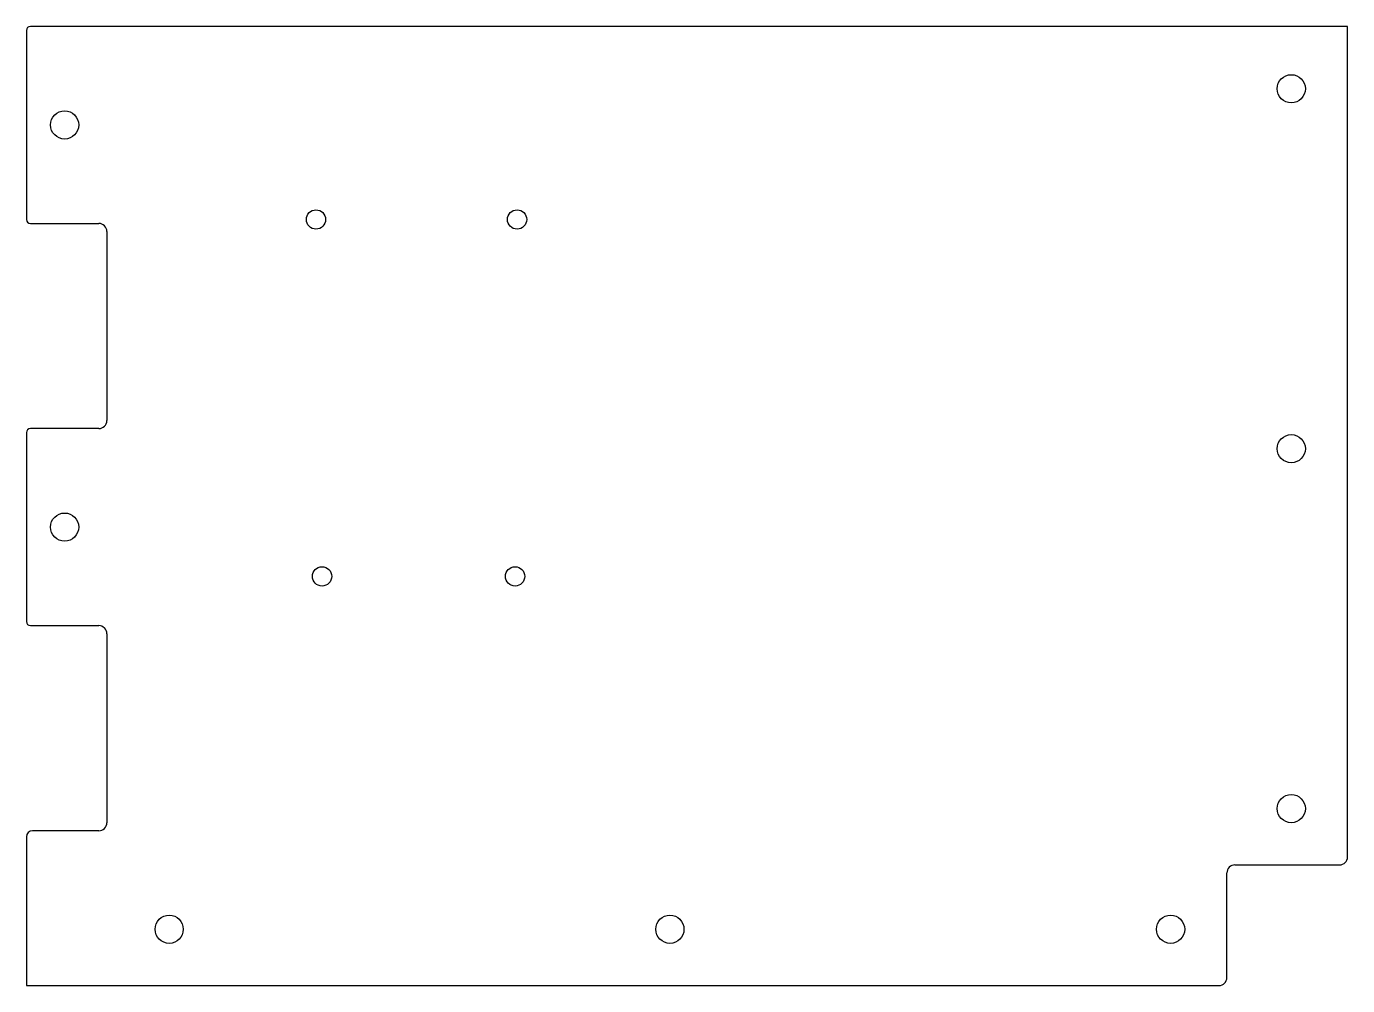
# Model space of a CAD drawing. Header units: millimetres. Extents: x -164 to 164, y -119 to 119.
import ezdxf

# ---------------------------------------------------------------- set-up
doc = ezdxf.new("R2010")
doc.units = ezdxf.units.MM
doc.layers.add('CUTOUTS', color=1, linetype='CONTINUOUS')
doc.layers.add('PERIMETER', color=5, linetype='CONTINUOUS')

msp = doc.modelspace()

# ---------------------------------------------------------------- linework, layer by layer
at = {"layer": 'CUTOUTS'}
for centre, radius in [((150.25, 103.75), 3.5), ((-154.75, 94.75), 3.5), ((-92.25, 71.25), 2.4), ((-42.25, 71.25), 2.4), ((150.25, 14.25), 3.5), ((-154.75, -5.25), 3.5), ((-90.75, -17.5), 2.4), ((-42.75, -17.5), 2.4), ((150.25, -75.25), 3.5), ((-128.75, -105.25), 3.5), ((-4.25, -105.25), 3.5), ((120.25, -105.25), 3.5)]:
    msp.add_circle(centre, radius, dxfattribs=at)
at = {"layer": 'PERIMETER'}
for p, q in [((164.25, 119.25), (-163.25, 119.25)), ((164.25, -87.25), (164.25, 119.25)), ((-164.25, 118.25), (-164.25, 71.25)), ((-163.25, 70.25), (-146.25, 70.25)), ((-144.25, 68.25), (-144.25, 21.25)), ((-164.25, 18.25), (-164.25, -28.75)), ((-146.25, 19.25), (-163.25, 19.25)), ((-163.25, -29.75), (-146.25, -29.75)), ((-144.25, -31.75), (-144.25, -78.75)), ((-146.25, -80.75), (-162.75, -80.75)), ((-164.25, -82.25), (-164.25, -119.25)), ((134.25, -117.25), (134.25, -91.25)), ((136.25, -89.25), (162.25, -89.25)), ((-164.25, -119.25), (132.25, -119.25))]:
    msp.add_line(p, q, dxfattribs=at)
for centre, radius, start, end in [((-163.25, 118.25), 1, 90, 180), ((-163.25, 71.25), 1, 180, 270), ((-146.25, 68.25), 2, 0, 90), ((-146.25, 21.25), 2, -90, 0), ((-163.25, 18.25), 1, 90, 180), ((-163.25, -28.75), 1, 180, 270), ((-146.25, -31.75), 2, 0, 90), ((-146.25, -78.75), 2, -90, 0), ((-162.75, -82.25), 1.5, 90, 180), ((162.25, -87.25), 2, -90, 0), ((136.25, -91.25), 2, 90, 180), ((132.25, -117.25), 2, -90, 0)]:
    msp.add_arc(centre, radius, start, end, dxfattribs=at)

doc.saveas('drawing.dxf')
